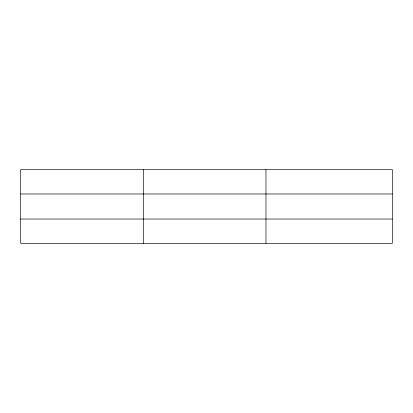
<?xml version="1.0" encoding="UTF-8"?>
<svg xmlns="http://www.w3.org/2000/svg" width="413" height="413" viewBox="0 0 413 413"><rect width="100%" height="100%" fill="white"/><g stroke="black" fill="none" stroke-linecap="round" stroke-linejoin="round"><path stroke-width="0.62" d="M143.311 243.345L143.311 169.655M265.972 243.345L265.972 169.655M392.35 219.029L392.35 243.345L20.65 243.345L20.65 169.655L392.35 169.655L392.35 219.029L20.65 219.029M20.65 193.971L392.35 193.971"/></g></svg>
